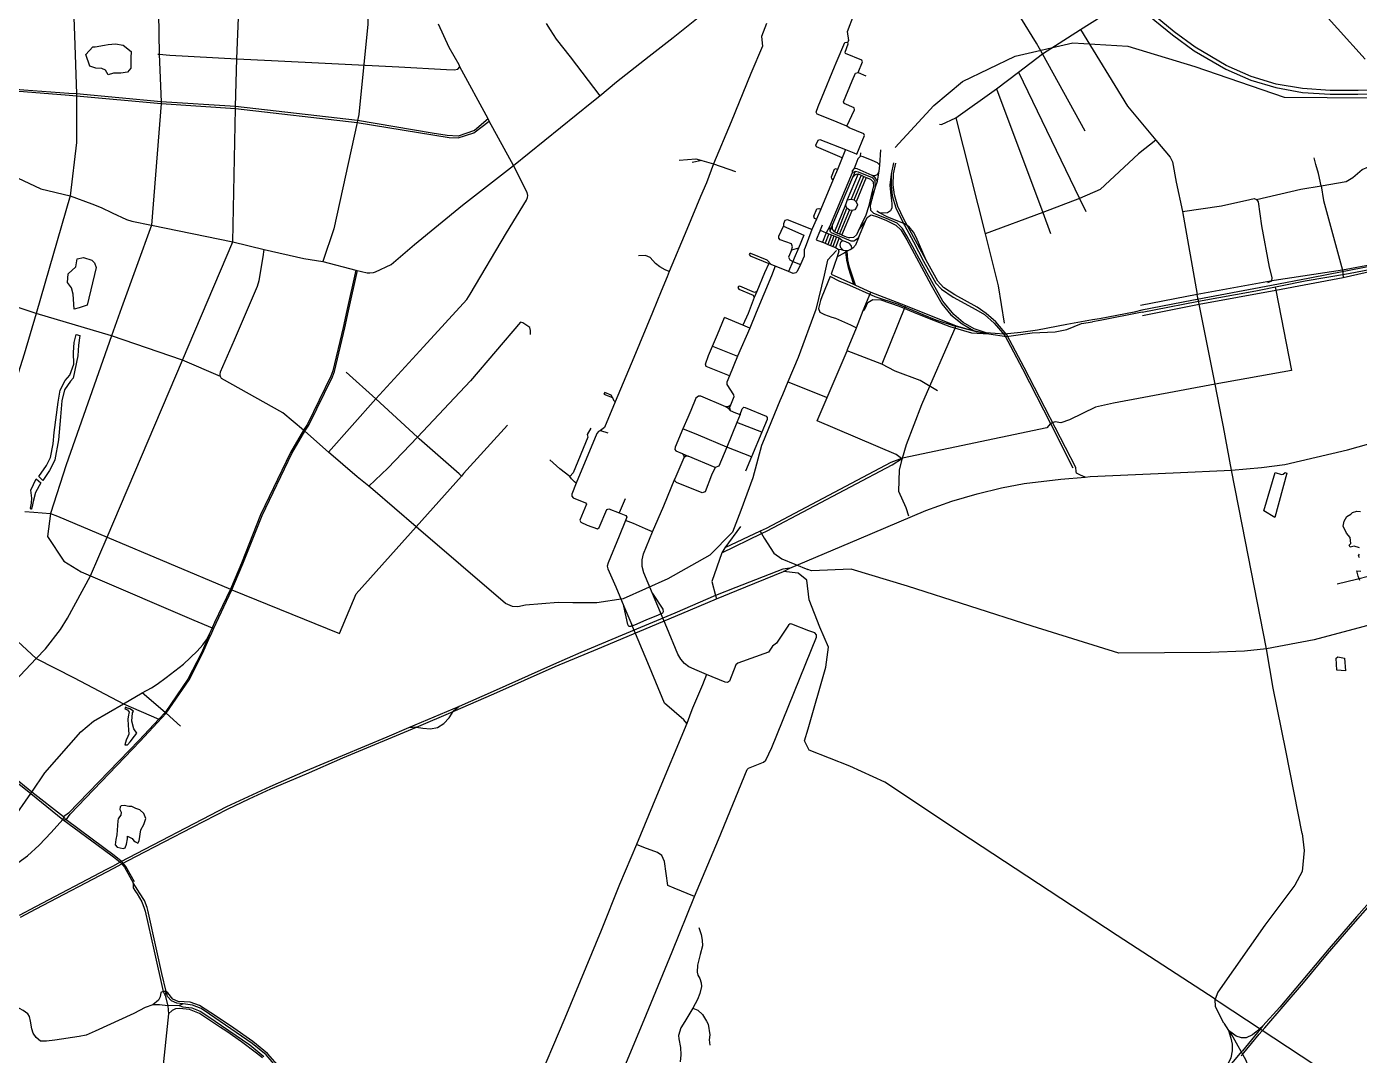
# Model space of a CAD drawing. Header units: millimetres. Extents: x 170 to 95391, y -643 to 69125.
# Drawn here: x 32269 to 41629, y 17793 to 25017 of the extents above; entities that cross this region are included whole.
import ezdxf

# ---------------------------------------------------------------- set-up
doc = ezdxf.new("R2010")
doc.units = ezdxf.units.MM
for name, color, linetype in [('roads_1', 1, 'Continuous'), ('roads_2', 2, 'Continuous'), ('roads_3', 3, 'Continuous'), ('water', 7, 'Continuous')]:
    doc.layers.add(name, color=color, linetype=linetype)

msp = doc.modelspace()

# ---------------------------------------------------------------- linework, layer by layer
at = {"layer": 'roads_1'}
for points in [[(38760.55, 26055.64), (39052.6, 25893.7), (39299.35, 25748.22), (39551.49, 25570.65), (39769.66, 25402.81), (39943.58, 25264.6), (40317.69, 24959.67), (40468.19, 24847.12), (40690.52, 24718.84), (40865.98, 24642.81), (41041.63, 24589.42), (41229.77, 24554.75), (41424.75, 24542.64), (41617.54, 24544.02)], [(43974.8, 23678.66), (43717.94, 23887.11), (43626.96, 23965.87), (43436.19, 24131.82), (43221.38, 24307.6), (43024.44, 24432.72), (42822.19, 24519.8), (42602.09, 24566.46), (42398.34, 24579.85), (41996.4, 24572.65), (41621.09, 24569.38), (41423.08, 24568.1), (41230.02, 24582.07), (41045.64, 24613.88), (40869.04, 24667.3), (40692.65, 24744.27), (40475.05, 24872.49), (40329.27, 24982.18), (39956.11, 25288.98), (39781.26, 25429.09), (39566.84, 25592.18), (39308.05, 25766.99), (39063.19, 25913.4), (38769.28, 26077.23)], [(41617.54, 24544.02), (42399.82, 24558.04), (42610.5, 24544.02), (42811.98, 24499.51), (43014.78, 24415.82), (43211.62, 24286.8), (43475.42, 24063.94), (43550.58, 24000.48), (43875.44, 23729.4), (43959.16, 23659.55)], [(43995.2, 24236.27), (43533.04, 23820.58), (43486.83, 23781.79), (43444.78, 23751.12), (43397.31, 23719.99), (43364.13, 23696.05), (43325.68, 23675.68), (43255.49, 23643.18), (43214.57, 23626.97), (43106.17, 23597.8), (43026.79, 23582.23), (42826.25, 23542.97), (42529.35, 23486.75), (42316.01, 23446.95), (41726, 23337.28), (41411.31, 23276.7), (41280.56, 23252.03), (41012.18, 23200.36), (40452.49, 23093.24), (40100.9, 23025.43)], [(38357.38, 24060.91), (38341.22, 23982.23), (38340.52, 23905.97), (38347.9, 23828.31), (38373.16, 23744.97), (38417.08, 23654.19), (38498.02, 23505.51), (38568.11, 23371.01), (38654.84, 23216.92), (38695.09, 23173.56), (38776.38, 23118.55), (38936.09, 23031.59), (38995.95, 22995.21), (39064.15, 22934.92)], [(39076.77, 22943.8), (39008.88, 23002.78), (38943.95, 23046.88), (38786.83, 23133.02), (38707.55, 23185.73), (38668.35, 23230.62), (38585.84, 23377.25), (38510.98, 23516.14), (38429.54, 23666.37), (38386.63, 23754.8), (38363.71, 23836.4), (38355.1, 23906.09), (38356.85, 23983.89), (38373.49, 24059.49)], [(38341.22, 23982.23), (38330.9, 23903.25), (38338.47, 23831.52), (38344.64, 23776.18)], [(38344.64, 23776.18), (38344.88, 23745.47), (38336.96, 23724.55), (38314.47, 23709.74), (38286.39, 23707.1), (38258.32, 23709.61)], [(39369.45, 22885.32), (39252.02, 22870), (39133.61, 22857.2), (39007.91, 22867.85), (38922.87, 22894.55), (38845.8, 22939.51), (38780.92, 22995.93), (38702.83, 23089.86), (38593.72, 23285.04), (38451.14, 23548.74), (38420.37, 23599.09), (38382.55, 23637.41), (38309.13, 23670.88), (38218.37, 23706.25), (38198.61, 23727.14)], [(38200.89, 23695.16), (38245.23, 23681.67), (38308.12, 23655.19), (38372.89, 23624.38), (38408.15, 23590.41), (38450.81, 23520.81), (38622.66, 23202.56), (38695.72, 23071.65), (38759.2, 22992.53), (38840.39, 22929.32), (38919.12, 22883.76), (39027.42, 22861.13), (39151.66, 22840.48), (39330.33, 22868.02), (39493.44, 22873.72), (39575.03, 22890.56), (39678.2, 22932.41), (39753.84, 22944.93)], [(38517.36, 23539.13), (38498.65, 23574.61), (38466.07, 23611.77), (38433.35, 23633.06), (38313.84, 23682.9), (38258.32, 23709.61), (38239.71, 23721.35)], [(38585.84, 23377.25), (38517.36, 23539.13)], [(40104.74, 23013.41), (40188.82, 23028.09), (40499.61, 23088.88), (40902.49, 23162.69), (41247.79, 23231.26), (41553.55, 23284.8), (41943.72, 23359), (42256.74, 23418.83), (42556.34, 23474.41), (42775.13, 23517.64)], [(39007.91, 22867.85), (38984.75, 22868.1), (38905.92, 22882.9), (38785.56, 22914.46), (38655.78, 22956.61), (38565.32, 22993.53), (38391.32, 23066.38), (38228.99, 23119.83), (38029.94, 23208.09), (37979.45, 23227.5), (37911.36, 23262.68), (37853.44, 23119.38), (37844.97, 23093.1), (37829.53, 23039.06), (37839.6, 23013.05), (37871.86, 22996.37), (37923.64, 22976.94)], [(38145.03, 23024.15), (38153.24, 23027.91), (38160.07, 23042.69), (38176.64, 23080.57), (38212.06, 23102.1), (38267.88, 23099.69), (38397.86, 23055.34), (38525.23, 23001.6), (38648.75, 22950.29), (38752.83, 22911.97), (38904.19, 22867.06), (39027.42, 22861.13)], [(40100.9, 23025.43), (40046.45, 23013.19), (39804.87, 22966.61), (39753.92, 22958.6), (39574.46, 22926.55), (39369.45, 22885.32)], [(39064.15, 22934.92), (39139.17, 22847.5), (39200.71, 22734.03)], [(39214.83, 22739.29), (39153.6, 22854.17), (39076.77, 22943.8)], [(40104.74, 23013.41), (39807.74, 22954.24), (39753.84, 22944.93)], [(41844.12, 19016.33), (41753.28, 18929.06), (41608.47, 18765.12), (41415.83, 18544.4), (41220.21, 18309.04), (41069.87, 18130.64), (40951.01, 17999.01)], [(40965.15, 17986.69), (41093.93, 18136.36), (41235.93, 18302.55), (41405.71, 18505.58), (41568.84, 18696.47), (41720.15, 18869.75), (41854.12, 19003.75)], [(40677.69, 18017.9), (40619.55, 18134.17), (40616.51, 18188.5)], [(40677.69, 18017.9), (40709.67, 17967.94), (40739.64, 17923.12), (40832.36, 17759.93), (40844.23, 17726.33), (40846.14, 17689.64), (40832.46, 17656.47), (40812.2, 17636.17), (40785.56, 17623.88)], [(40951.01, 17999.01), (40904.21, 17957.56)], [(40951.01, 17999.01), (40912.69, 17952.57)], [(40926.02, 17942.18), (40965.15, 17986.69)], [(40709.67, 17967.94), (40726.69, 17914.52), (40735.05, 17870.91), (40736.17, 17823.78), (40725.43, 17774.71), (40703.37, 17725.24), (40676.78, 17687.58), (40595.99, 17575.11)], [(40904.21, 17957.56), (40877.75, 17936.36), (40834.9, 17916.87), (40800.82, 17915.4), (40764.88, 17926.47), (40734.71, 17948.76), (40709.67, 17967.94)], [(40912.69, 17952.57), (40808.13, 17824.93)], [(40816.44, 17809.7), (40926.02, 17942.18)], [(40792.99, 17807.09), (40595.99, 17575.11)], [(40808.13, 17824.93), (40792.99, 17807.09)], [(40798.46, 17788.71), (40816.44, 17809.7)]]:
    msp.add_lwpolyline(points, dxfattribs=at)
at = {"layer": 'roads_2'}
for points in [[(32566.06, 30746.74), (33054.44, 29034.47), (33070.56, 28999.93), (33290.33, 28587.65), (33391.35, 28400.02), (33509.34, 28179.47), (33600.22, 27964.1), (33629.13, 27890.95), (33761.4, 27444.29), (33815.62, 27261.93), (33876.16, 27058.37), (33917.74, 26933.51), (34099.41, 26487.15), (34644.94, 25138.75), (34656.48, 25110.22), (34664.34, 25070.84), (34666.47, 25035.6), (34601.96, 24401.55), (34593.71, 24358.98), (34590.71, 24343.5), (34427.16, 23596.52), (34349.24, 23367.93)], [(32556.65, 20863.76), (32718.87, 21159.41), (32835.09, 21432.65), (33364, 22676.33), (33716.76, 23505.88), (33736.81, 24442.04), (33737.12, 24456.34), (33744.32, 24792.64), (33760.23, 25141.18), (33780.92, 25594.14), (33784.29, 25949.23), (33781.96, 26203.13), (33789.45, 26478.34), (33815.62, 27261.93)], [(31744.07, 26369.36), (31385.15, 26027.35), (31232.66, 25586.67), (31143.91, 24658.06), (31099.19, 24228.61), (31086.16, 23778.44), (31095.55, 23390.3), (31110.26, 22782.84), (31164.33, 21893.55), (31210.2, 21676.46), (31329.04, 21226.72), (31478.27, 20696.07), (31533.53, 20544.12), (31625.65, 20355.74), (31675.77, 20271.29), (31769.67, 20135.33), (31834.41, 20051.51), (32009.83, 19860.48), (32299.13, 19631.37), (32523.66, 19448.17)], [(32105.34, 26350.65), (32264.04, 25960.15), (32595.87, 25178.97), (32596.65, 25160.11), (32597.45, 25145.04), (32606.25, 24956.22), (32618.67, 24545.04), (32618.8, 24532.75), (32619.38, 24203.32), (32574.97, 23829.82), (32337.17, 23002.32), (32252.85, 22717.12), (31910.66, 21640.63), (31884.21, 21412.66), (31924.99, 21164.45), (32108.63, 20789.9), (32336.13, 20578.83), (32603.36, 20443.03), (32948.9, 20262.46), (33197.29, 20154.45)], [(41669.13, 24788.67), (41280.39, 25222.68), (40940.96, 25603.81)], [(33189.84, 25402.78), (33199.57, 24823.45), (33214.45, 24490.01), (33214.94, 24478.96), (33147.13, 23622.49), (32935.35, 23042.69), (32865.97, 22845.34), (32547.78, 21940.16), (32437.85, 21597.64), (32415.46, 21436.13), (32530.9, 21264.5), (32651.8, 21188.06), (32718.87, 21159.41), (33444.09, 20849.63), (33573.16, 20796.32), (33583.62, 20792.43)], [(35918.21, 25038.51), (35945.05, 24994.81), (35987.65, 24929.91), (36085.4, 24806.15), (36294.65, 24532.29)], [(38369.44, 24167.82), (38639.66, 24464.25), (38842.85, 24632.31), (39210.71, 24809.09), (39616.9, 24903.66), (40003.5, 24879.67), (40473.38, 24738.25), (41101.03, 24521.72), (42308.74, 24512.99), (42767.22, 24474.14), (43392.24, 24419.5), (43861.52, 24437.92), (44049.17, 24485.41), (44170.83, 24515.07)], [(31176.92, 24655.73), (31202.88, 24648.75), (31636.01, 24610.61), (31683.22, 24606.82), (31700.48, 24605.11), (32247.46, 24563.14), (32568.16, 24537.46), (32618.8, 24532.75), (33214.94, 24478.96), (33736.81, 24442.04), (34590.71, 24343.5), (35235.71, 24239.38), (35298.95, 24235.73), (35410.3, 24272.45), (35518.69, 24354.57)], [(35510.56, 24369.51), (35414.67, 24288.38), (35300.46, 24248.16), (35222.98, 24252.27), (35117.25, 24269.79), (34593.71, 24358.98), (33737.12, 24456.34), (33214.45, 24490.01), (32618.67, 24545.04), (32565.35, 24548.39), (32249.75, 24571.85), (31699.78, 24619.14), (31682.31, 24619.92), (31631.01, 24622.3), (31205.11, 24655.61), (31176.92, 24655.73)], [(32164.55, 23973.58), (32368.83, 23877.72)], [(38198.61, 23727.14), (38196.34, 23763.41), (38208.22, 23807.5), (38231.38, 23893.41), (38228.28, 23933.99), (38210.26, 23955.74), (38111.73, 23996.36), (38088.36, 24000.02), (38066.57, 23989.85), (37906.94, 23612.45), (37909.24, 23581.37), (37920.42, 23570.91), (38056.96, 23512.68), (38079.53, 23514.2), (38112.27, 23533.99), (38161.54, 23651.11), (38172.99, 23677.32), (38200.89, 23695.16)], [(40907.03, 23804.66), (41217.66, 23876.43), (41359.86, 23900.28), (41536.99, 23930.53), (41582.48, 23957.57), (41648.02, 24013.96), (41737.59, 24050.99)], [(38112.27, 23533.99), (38090.06, 23482.3), (38071.19, 23462.13), (38059.56, 23454.28), (38032.76, 23439.56), (38020.27, 23432.71), (38010.39, 23427.29), (37962.11, 23401.19), (37920.06, 23279.46), (38076.03, 23209.25), (38090.63, 23202.69), (38199.1, 23153.86), (38442.59, 23058.26), (38796.44, 22915.62), (38936.65, 22877.17), (39027.42, 22861.13)], [(37957.51, 23446), (37894.16, 23377.79), (37869.65, 23271.63), (37812.52, 23030.29), (37686.79, 22694.59), (37614.7, 22522.63), (37577.07, 22431.45), (37559.97, 22390.04), (37437.4, 22093.03), (37430.23, 22075.65), (37369.95, 21849.22), (37283.97, 21619.62), (37227.37, 21468), (37068.46, 21305.9), (36773.25, 21138.73), (36459.37, 20999.05), (36274.17, 20969.76), (36104.86, 20971.36), (36001.27, 20973.44), (35772.72, 20954.54), (35718.04, 20943.97), (35682.4, 20945.42), (35631.36, 20966.96), (35005.54, 21504.64), (34699.49, 21767.61), (34672.38, 21790.03), (34591.59, 21856.83), (34390.37, 22029.68), (34223.59, 22176.56), (34214.09, 22183.86), (34068.21, 22305.84), (33638.36, 22547.52), (33630.25, 22559.89), (33364, 22676.33), (32865.97, 22845.34), (32337.17, 23002.32), (31724.16, 23205.74)], [(33630.25, 22559.89), (33627.91, 22573.83), (33629.75, 22593.47), (33728.22, 22816.95), (33890.72, 23193.79), (33902.64, 23234.63), (33929.76, 23400.64), (33938.48, 23451.33)], [(38020.27, 23432.71), (38026.98, 23378.21), (38039.86, 23326.01), (38076.03, 23209.25)], [(38090.63, 23202.69), (38048.64, 23327.68), (38035.98, 23379.44), (38032.76, 23439.56)], [(39532.93, 22234.21), (39492.33, 22242.94), (39458.94, 22230.04), (39433.12, 22200.4), (38420.43, 21986.65), (38413.87, 21985.27), (38375.2, 22013.44), (37821.87, 22249.98), (37891.37, 22412.7), (38031.43, 22741.6), (38035.14, 22749.29), (38096.48, 22902.71), (38145.03, 23024.15), (38199.1, 23153.86)], [(41038, 23188.77), (41042.5, 23165.81), (41152.5, 22603.36), (40616.17, 22506.21)], [(38442.59, 23058.26), (38274.29, 22646.21)], [(37923.64, 22976.94), (37949.82, 22970.05), (38054.84, 22922.49), (38096.48, 22902.71)], [(38465.81, 21579.47), (38445.77, 21639.04), (38395.37, 21752.13), (38398.84, 21905.7), (38420.43, 21986.65), (38447.81, 22083.4), (38555.34, 22362.85), (38796.44, 22915.62)], [(38665.31, 22460.18), (38544.98, 22533.52), (38368.17, 22597.04), (38274.29, 22646.21), (38031.43, 22741.6)], [(35647.12, 22218.67), (35337.66, 21878.39), (35323.95, 21860.23), (35306.36, 21877.87), (35025.51, 22123.01), (35013.38, 22134.19), (34722.77, 22402.76), (34513, 22590.71)], [(37614.7, 22522.63), (37891.37, 22412.7)], [(40616.17, 22506.21), (39903.3, 22373), (39775.46, 22345.5), (39593.55, 22257.06), (39532.93, 22234.21)], [(37152.15, 21323.19), (37430.47, 21456.7), (37470.84, 21476.07), (38347.66, 21938.97), (38420.43, 21986.65)], [(38420.43, 21986.65), (38337.66, 21955.75), (37462.34, 21493.65), (37420.42, 21474.01), (37172.33, 21357.82)], [(34465.73, 20755.13), (34584.31, 21033.8), (35005.54, 21504.64), (35323.95, 21860.23)], [(37281.77, 21506.5), (37172.33, 21357.82), (37152.15, 21323.19), (37080.59, 21121.32), (37108.06, 21021.63), (37114.56, 20998.38)], [(37420.42, 21474.01), (37430.47, 21456.7), (37449.78, 21425.07), (37516.72, 21320.01), (37573.88, 21280.56)], [(37573.88, 21280.56), (37756.37, 21205.14)], [(40616.51, 18188.5), (39929.15, 18635.2), (38897.76, 19310.32), (38296.24, 19711.16), (38050.16, 19823.02), (37765.17, 19935.24), (37732.84, 20001.08), (37758.34, 20086.87), (37881.63, 20518.91), (37901.56, 20659.02), (37838.95, 20799.89), (37764.57, 20991.05), (37749.39, 21130.45), (37688.2, 21179.15), (37584.96, 21191.8)], [(40976.03, 20647.17), (40821.32, 20631.97), (40581.13, 20622.25), (39938.9, 20617.81), (39331.26, 20806.64), (38455.08, 21088.09), (38061.01, 21208.47), (37780.99, 21196.72), (37756.37, 21205.14)], [(31834.41, 20051.51), (31845.62, 20060.69), (32336.13, 20578.83), (32401.38, 20647.26), (32507.06, 20783.58)], [(32507.06, 20783.58), (32556.65, 20863.76)], [(31989.12, 19017.95), (31987.97, 19041.66), (32042.58, 19172.86), (32164.1, 19440.59), (32299.13, 19631.37), (32305.87, 19641.17), (32397.08, 19776.49), (32650.36, 20063.77), (32738.2, 20139.62), (32948.9, 20262.46), (33080.49, 20337.77), (33145.85, 20374.51), (33185.16, 20399.98), (33250.04, 20447.23), (33371.96, 20539.01), (33465.89, 20631.49), (33505.83, 20675.35), (33532.53, 20711.96), (33552.21, 20748.9)], [(33349.61, 20104.74), (33249.29, 20195.52), (33241.57, 20201.67), (33080.49, 20337.77)], [(32547.54, 19447.4), (32527.69, 19467.54), (32305.87, 19641.17), (32016.73, 19874.71)], [(33341.18, 18143.51), (33260.22, 18140.3), (33201.57, 18147.01), (33155.67, 18147.92), (33102.81, 18129.15), (33022.62, 18087.42), (32750.15, 17961.52), (32688.11, 17933.96), (32638.09, 17924.19), (32467.06, 17898.69), (32408.22, 17892.13), (32367.05, 17893.55), (32335.89, 17917.42), (32315.07, 17947.84), (32306.62, 17978.64), (32297.37, 18032.51), (32290.49, 18065.88), (32277.28, 18083.93), (32245.19, 18107.77), (32219.09, 18122.37), (32122.32, 18174.53), (31956.41, 18272.98), (31830.56, 18334.89)], [(33369.03, 18153.97), (33324.42, 18158.25), (33286.6, 18175.49), (33259.5, 18205.48), (33248.49, 18242.39)], [(34033.56, 17701.36), (33950.93, 17796.26), (33852.88, 17876.59), (33552.45, 18082.76), (33494.08, 18122.78), (33433.57, 18144.1), (33369.03, 18153.97), (33341.18, 18143.51)], [(33341.18, 18143.51), (33365.12, 18134.04), (33429.5, 18126.47), (33486.85, 18103.68), (33541.48, 18068.93), (33837.85, 17865.98), (33933.88, 17783.75)]]:
    msp.add_lwpolyline(points, dxfattribs=at)
at = {"layer": 'roads_3'}
for points in [[(39702.64, 24283.41), (39403.57, 24826.55), (39361.67, 24902.64), (39250.31, 25079.42), (39186.26, 25182.16), (39136.04, 25258.87), (39074.4, 25359.96), (38974.5, 25515.96), (38905.91, 25627.94), (38881.09, 25670.14), (38873.69, 25684.23), (38872.31, 25701.13), (38875.05, 25795.58), (38876.83, 25876.94), (38880.67, 25959.81)], [(38679.48, 24331.54), (38693.36, 24331.42), (38795.63, 24376.03), (39081.45, 24580.7), (39235.21, 24698.06), (39403.57, 24826.55), (39670.74, 24996.48), (40169.86, 25313.96), (40599.93, 25655.79), (40770.85, 25791.64)], [(36239.68, 24487.25), (36294.65, 24532.29), (36412.78, 24629.04), (36642.34, 24810.63), (36808.67, 24941.12), (37021.14, 25109.56), (37109.45, 25182.64), (37283.04, 25318.69), (37334.45, 25361.52), (37346.61, 25371.63)], [(38035.46, 24905.48), (38039.38, 24912.15), (38044.49, 24919.85), (38034.81, 24984.44), (38078.57, 25100.72)], [(33190.37, 24824.22), (33199.57, 24823.45), (33274.47, 24817.13), (33744.32, 24792.64), (33989.07, 24779.88), (34882.37, 24734.44), (35216.76, 24717.32), (35272.33, 24714.12), (35297.87, 24719.76), (35311.46, 24735.17), (35306.03, 24749.14), (35237.68, 24871.37), (35162.32, 25033.85)], [(37465.4, 25039.88), (37429.05, 24948.6), (37437.15, 24879.43), (37356.3, 24689.24), (37216.29, 24349.16), (37092.64, 24053.44), (37043.94, 23920.32), (37001.38, 23824.99), (36905.06, 23592.48), (36782.69, 23298.72), (36767.21, 23261.55), (36725.58, 23159.23), (36664.51, 23009.12), (36532.42, 22693.49), (36402.94, 22383.45), (36328.38, 22201.82), (36298.61, 22182.16), (36286.41, 22174.11), (36273.73, 22159.87), (36129.58, 21812.05), (36098.42, 21735.11), (36098.27, 21719.24), (36107.43, 21708.92), (36195.19, 21674.27), (36200.24, 21663.98), (36154.32, 21551.81), (36162.01, 21537.89), (36205.03, 21517), (36278.77, 21490.73), (36290.17, 21498.82), (36343.95, 21625.26), (36357.9, 21631.78), (36430.37, 21603.14), (36477.34, 21584.58), (36483.82, 21572.77), (36475.88, 21549.8), (36431.1, 21438.1), (36353.31, 21252.96), (36346.9, 21228.43), (36351.25, 21209.99), (36406.25, 21082.47), (36463.13, 20947.79), (36518.4, 20817.25)], [(39670.74, 24996.48), (40000.53, 24458.71), (40198.88, 24220.77), (40299.74, 24099.76), (40316.89, 24068.74), (40341.34, 23926.4), (40387.28, 23719.58), (40490.5, 23137.35)], [(37954.45, 24764.44), (38016.39, 24906.68), (38026.5, 24909.63), (38035.46, 24905.48)], [(38108.61, 24695), (38140.45, 24769.49), (38135.8, 24781.83), (38019.98, 24827.95), (38017.14, 24838.3), (38039.72, 24895.96), (38035.46, 24905.48)], [(34390.37, 22029.68), (34722.77, 22402.76), (35055.53, 22768.18), (35360.8, 23101.09), (35385.02, 23137.72), (35640.16, 23568.57), (35778.99, 23799.86), (35787.39, 23817.79), (35789.17, 23831.69), (35785.26, 23853.85), (35688.28, 24043.14), (35518.69, 24354.57), (35510.56, 24369.51), (35311.46, 24735.17)], [(37856.63, 24525.64), (37943.12, 24734.46), (37954.45, 24764.44)], [(38029.78, 24317.53), (38084.36, 24433.73), (38080.37, 24447.08), (38011.2, 24476.89), (38006.18, 24489.74), (38067.85, 24637.5), (38090.4, 24691.61), (38108.61, 24695), (38163.73, 24672.53)], [(39235.21, 24698.06), (39662.53, 23811.09), (39707.33, 23718.15)], [(37997.77, 24097.24), (37815.49, 24173.65), (37812.9, 24185.47), (37828.64, 24221.25), (37840.48, 24225.75), (38020.77, 24154.17), (38078.34, 24131.31), (38099.99, 24121.87), (38154.06, 24253.96), (38148.65, 24265.76), (38045.06, 24306.15), (38029.78, 24317.53), (37921.7, 24362.23), (37822.24, 24402.89), (37814.15, 24417.29), (37827.37, 24457.09), (37856.63, 24525.64)], [(39081.45, 24580.7), (39404.98, 23711.38), (39459.26, 23565.54)], [(34581.61, 23308.38), (34659.63, 23289.61), (34680.19, 23287.77), (34704.91, 23289.99), (34718.96, 23295.59), (34829.74, 23346.95), (34994.07, 23487.89), (35330.88, 23763.15), (35688.28, 24043.14), (36239.68, 24487.25)], [(38795.63, 24376.03), (39000.69, 23562.62), (39091.67, 23198.3), (39134.74, 22935.09)], [(38020.77, 24154.17), (37997.77, 24097.24), (37964.23, 24015.13), (37934.54, 23944.55), (37846.12, 23735.15), (37817.25, 23665.31), (37784.36, 23591.94), (37736.4, 23467.48)], [(38260.39, 24045.29), (38268.48, 24151.41)], [(40198.88, 24220.77), (40077.75, 24124.3), (39807.97, 23872.87), (39662.53, 23811.09), (39404.98, 23711.38), (39000.69, 23562.62)], [(36851.51, 24080.8), (36968.87, 24088.4), (37011.66, 24076.31), (37092.64, 24053.44), (37246.42, 24000.7)], [(37011.66, 24076.31), (36942.2, 24062.72)], [(38207.23, 23972.33), (38226.81, 23973.04), (38244.65, 23978.18), (38255.54, 24001.98), (38260.39, 24045.29), (38245.41, 24060.47), (38207.32, 24078.52), (38145.3, 24103.88), (38125.76, 24107.6), (38107.81, 24089.19), (38092.33, 24051.27), (38081.38, 24021.29)], [(38125.76, 24107.6), (38127.76, 24130.58)], [(41359.86, 23900.28), (41341.01, 23985.75), (41323.98, 24049.64), (41311.79, 24095.36)], [(38088.36, 24000.02), (38069.95, 23957.02), (37929.17, 23627.93), (37909.24, 23581.37)], [(37964.23, 24015.13), (37953.35, 24019.12), (37939.71, 24013.81), (37919.48, 23960.77), (37920.93, 23950.52), (37934.54, 23944.55)], [(38069.95, 23957.02), (38090.77, 23980.15), (38096.69, 23981.56), (38108.17, 23984.3), (38129.75, 23973.75), (38148.76, 23965.8), (38166.05, 23957.87), (38195.43, 23946.38), (38213.47, 23927.22), (38215.77, 23895.28), (38210.33, 23872.02), (38182.36, 23752.32), (38162.73, 23693.8), (38126.44, 23615.61), (38111.09, 23584.89), (38096.38, 23555.46), (38075.39, 23536.68), (38050.21, 23533.46), (38044.37, 23535.02), (38026.85, 23539.71), (37994.87, 23553.82), (37987.96, 23556.79), (37978.46, 23560.88), (37962.04, 23567.93), (37943.03, 23575.88), (37928.46, 23595), (37929.17, 23627.93)], [(38108.17, 23984.3), (38032.72, 23800.3), (38020.27, 23766.75), (37943.03, 23575.88)], [(38129.75, 23973.75), (38060.55, 23806.09)], [(38231.38, 23893.41), (38244.23, 23933.05), (38229.31, 23955.32), (38207.23, 23972.33), (38101.82, 24019.32), (38081.38, 24021.29), (38067.01, 24005.48), (38066.57, 23989.85)], [(38081.31, 23800.72), (38148.76, 23965.8)], [(38244.23, 23933.05), (38255.54, 24001.98)], [(32368.83, 23877.72), (32574.97, 23829.82), (32726.68, 23773.49), (32792.28, 23748.28), (32870.72, 23710.46), (32970.88, 23662.18), (33007, 23651.19), (33147.13, 23622.49), (33716.76, 23505.88), (33938.48, 23451.33), (34216.11, 23389.69), (34349.24, 23367.93), (34581.61, 23308.38)], [(38166.05, 23957.87), (38095.93, 23787.65)], [(38210.33, 23872.02), (38208.22, 23807.5)], [(41359.86, 23900.28), (41377.92, 23797.33), (41511.12, 23306.38), (41515.46, 23256.69)], [(38032.72, 23800.3), (38060.55, 23806.09), (38081.31, 23800.72), (38095.93, 23787.65), (38103.55, 23766.85), (38098.17, 23748.78), (38085.01, 23731.64), (38066.74, 23725.77), (38047.69, 23729.39), (38030.45, 23742.5), (38020.27, 23766.75)], [(40387.28, 23719.58), (40660.49, 23759.23), (40860.24, 23803.97), (40890.37, 23810.35), (40907.03, 23804.66), (40918.01, 23787.94), (40940.99, 23619.29), (40996.29, 23328.45), (41014.95, 23256.92), (41011.86, 23230.7), (40984.65, 23217.47)], [(37817.25, 23665.31), (37802.08, 23671.12), (37798.09, 23685.49), (37819.15, 23736.99), (37833.08, 23740.96), (37846.12, 23735.15)], [(37962.04, 23567.93), (38030.45, 23742.5)], [(37978.46, 23560.88), (38047.69, 23729.39)], [(37994.87, 23553.82), (38066.74, 23725.77)], [(37640.02, 23448.41), (37648.47, 23471.38), (37641.96, 23491.4), (37560.95, 23521.33), (37552.31, 23532.16), (37552.43, 23545.47), (37584.75, 23617.29)], [(37784.36, 23591.94), (37613.71, 23661.61), (37595.15, 23657.17), (37583.59, 23631.69), (37584.75, 23617.29), (37728.46, 23554.07), (37690.05, 23461.77), (37659.84, 23391.62), (37649.71, 23368.11), (37620.62, 23298.61)], [(37856.21, 23622.49), (37841.69, 23587.19), (37839.03, 23580.3), (37814.35, 23520.23), (37859.55, 23502.99), (37876.39, 23495.76), (37896.48, 23488.29), (37914.1, 23481.09), (37932.21, 23473.11), (37949.34, 23466.19), (37969.41, 23455.07), (37972.82, 23439.99), (37962.11, 23401.19)], [(37841.69, 23587.19), (37885.1, 23569.36), (37902.72, 23562.15), (37921.36, 23554.94), (37938.48, 23548.26), (37957.28, 23541.2), (37975.23, 23533.33), (38001.96, 23512.3)], [(37906.94, 23612.45), (37885.1, 23569.36), (37859.55, 23502.99)], [(38111.09, 23584.89), (38161.54, 23651.11)], [(37902.72, 23562.15), (37876.39, 23495.76)], [(37921.36, 23554.94), (37896.48, 23488.29)], [(37938.48, 23548.26), (37914.1, 23481.09)], [(37957.28, 23541.2), (37932.21, 23473.11)], [(37975.23, 23533.33), (37949.34, 23466.19)], [(37969.41, 23455.07), (37988.93, 23451.35), (38002.99, 23448.42), (38020.01, 23444.87), (38037.8, 23444.7), (38059.56, 23454.28), (38063.78, 23463.93), (38060.36, 23480.78), (38048.94, 23495.04), (38021.47, 23506.8), (38001.96, 23512.3), (37985.86, 23503.59), (37979.44, 23482.42), (37985.52, 23466.43), (38002.99, 23448.42)], [(36782.69, 23298.72), (36753.78, 23310.32), (36717.02, 23329.57), (36684.82, 23354.93), (36647.57, 23395.26), (36615.8, 23409.38), (36567.42, 23407.27)], [(37736.4, 23467.48), (37729.04, 23450.15), (37729.51, 23404.61), (37703.21, 23347.18), (37680.81, 23298.56), (37671.98, 23289.43), (37652.9, 23285), (37620.62, 23298.61), (37533.08, 23332.66), (37526.21, 23335.61), (37499.19, 23347.22), (37480.91, 23353.28), (37451.37, 23287.65), (37396.37, 23157.7), (37377.64, 23116.07), (37335.43, 23002.83), (37299.96, 22920.21)], [(37499.19, 23347.22), (37468.95, 23377.34), (37355.7, 23425.49), (37347.07, 23424.02), (37343.27, 23416.39), (37351.56, 23408.61), (37480.91, 23353.28)], [(37690.05, 23461.77), (37640.02, 23448.41), (37620.51, 23397.92), (37628.58, 23379.41), (37649.71, 23368.11), (37703.21, 23347.18)], [(34581.61, 23308.38), (34517.98, 23023.96), (34492.97, 22905.42), (34420.07, 22599.79), (34406.54, 22562.23), (34241.13, 22224.71), (34214.09, 22183.86), (34122.32, 22025.98), (33912.31, 21589.76), (33777.14, 21249.15), (33700.7, 21067.29), (33588.86, 20831.84), (33573.16, 20796.32), (33552.21, 20748.9)], [(33562.41, 20744.43), (33583.62, 20792.43), (33599.14, 20827.55), (33710.73, 21062.37), (33787.39, 21244.79), (33922.41, 21585.07), (34132.17, 22020.79), (34223.59, 22176.56), (34250.87, 22219.29), (34416.82, 22557.92), (34430.77, 22596.63), (34503.85, 22903), (34528.87, 23021.61), (34592.48, 23305.97)], [(37526.21, 23335.61), (37499.35, 23266.79), (37392.09, 23009.98), (37349.29, 22900.32), (37260.71, 22702.39), (37205.3, 22565.33), (37185.84, 22520.45), (37186.21, 22504.07), (37234.4, 22431.44), (37236.67, 22417.52), (37211.62, 22359.47), (37205.29, 22343.14), (37211.26, 22321.08)], [(41711.89, 23344.67), (41511.12, 23306.38), (41029.46, 23235.06), (40490.5, 23137.35), (40092.9, 23058.74)], [(40322.43, 21883.88), (40731.74, 21903.12), (40941.84, 21922.53), (41105.02, 21943.18), (41545.71, 22045.39), (42103.14, 22202.01), (42220.31, 22235.17), (42436.96, 22296.48), (42596.48, 22353.04), (42758.3, 22429.31), (42943.89, 22538.67), (43105.04, 22659.35), (43259.99, 22804.76), (43464.51, 23006.47), (43652.04, 23199.87), (43804.89, 23357.51)], [(40106.71, 22989.62), (40503.75, 23068.12), (41042.5, 23165.81), (41515.46, 23256.69), (41721.25, 23302.61)], [(37396.37, 23157.7), (37379.95, 23151.25), (37277.54, 23195.33), (37268.77, 23192.86), (37264.07, 23184.71), (37271.17, 23173.38), (37372.48, 23131.48), (37377.64, 23116.07)], [(40664.22, 22266.6), (40616.17, 22506.21), (40503.75, 23068.12), (40490.5, 23137.35)], [(35808.7, 22854.36), (35808.98, 22884.28), (35803.61, 22905.39), (35754.91, 22937.99), (35737.12, 22941.49), (35387.32, 22529.2), (35013.38, 22134.19), (34804.78, 21915.54), (34672.38, 21790.03)], [(37205.3, 22565.33), (37041.8, 22631.87), (37036.28, 22646.76), (37057.68, 22707.36), (37085.71, 22774.13), (37120.2, 22856.31), (37169.84, 22974.6)], [(37349.29, 22900.32), (37299.96, 22920.21), (37169.84, 22974.6)], [(37085.71, 22774.13), (37260.71, 22702.39)], [(39200.71, 22734.03), (39262.38, 22614.7), (39458.94, 22230.04), (39617.35, 21918.06)], [(39637.96, 21920.95), (39273.96, 22622.55), (39214.83, 22739.29)], [(36382.64, 22413.33), (36375.09, 22430.3), (36329.45, 22447.11), (36323.69, 22436.42)], [(36323.69, 22436.42), (36382.64, 22413.33), (36390.78, 22393.27), (36402.94, 22383.45)], [(37211.62, 22359.47), (37199.15, 22347.81), (37179.09, 22347.49), (37003.31, 22421.82), (36988.39, 22422.48), (36970.11, 22408.28), (36933.95, 22322.65), (36912.39, 22272.67), (36878.59, 22193.66), (36824.4, 22065.16), (36822.16, 22048.11), (36828.39, 22037.46), (36872.53, 22019.8), (36914.25, 22001.29)], [(37279.8, 22293.33), (37257.57, 22237.28), (37187.79, 22064.8), (37129.93, 21931.72), (37103.85, 21922.19), (37079.77, 21866.79), (37034.98, 21750.89), (37012.91, 21742.88), (36833.91, 21816.77), (36822.58, 21827.52), (36822.43, 21841.35)], [(37179.09, 22347.49), (37196.49, 22337.6), (37211.26, 22321.08), (37246.78, 22305.63), (37279.8, 22293.33), (37295.24, 22334.11), (37306.52, 22344.27), (37316.4, 22341.6), (37461.85, 22282.42), (37470.63, 22273.09), (37469.34, 22259.31), (37431.47, 22170.07), (37360.38, 21995.13), (37317.92, 21896.7)], [(36232.44, 22198.19), (36206.8, 22153.39), (36210.73, 22133.89), (36107.11, 21882.97), (36083.1, 21857.1)], [(36298.61, 22182.16), (36350.48, 22163.81)], [(37360.38, 21995.13), (37187.79, 22064.8), (36987.89, 22148.58), (36878.59, 22193.66)], [(37431.47, 22170.07), (37257.57, 22237.28)], [(40675.2, 22205.89), (40664.22, 22266.6)], [(41226.7, 19350.9), (41113.35, 19933.61), (41022.6, 20372.74), (40976.03, 20647.17), (40804.86, 21520.75), (40731.74, 21903.12), (40675.2, 22205.89)], [(36872.53, 22019.8), (36884.97, 22006.2), (36884.91, 21988.82), (36871.1, 21956.49), (36857.08, 21922.96), (36822.43, 21841.35)], [(37103.85, 21922.19), (36914.25, 22001.29), (36896.07, 21999.39), (36884.91, 21988.82)], [(36129.58, 21812.05), (36116.81, 21819.9), (36094.79, 21841.63), (36083.1, 21857.1), (36014.68, 21912.01), (35944.26, 21974.62)], [(39704.31, 21854.5), (39670.91, 21867.4), (39641.85, 21882.64), (39639.25, 21893.8), (39637.96, 21920.95)], [(36720, 20903.92), (36663.61, 21036.54), (36603.73, 21180.97), (36592.83, 21225.1), (36591.11, 21272.25), (36601.81, 21315.15), (36665.51, 21468.67), (36744.39, 21651.21), (36822.43, 21841.35)], [(37629.71, 21214.54), (38116.63, 21419.42), (38584.9, 21619.83), (38768, 21684.75), (38944.59, 21737.4), (39115.74, 21779), (39275.03, 21808.37), (39531.48, 21840.56), (39704.31, 21854.5), (39737.62, 21857.19), (40322.43, 21883.88)], [(36471.64, 21700.88), (36430.37, 21603.14)], [(32256.16, 21613.42), (32319.28, 21608.35)], [(32319.28, 21608.35), (32437.85, 21597.64), (32485.28, 21578.74), (32835.09, 21432.65), (33700.7, 21067.29), (33710.73, 21062.37), (34465.73, 20755.13)], [(36665.51, 21468.67), (36615.83, 21491.26), (36531.55, 21527.48), (36475.88, 21549.8)], [(43061.12, 21513.79), (42878.54, 21380.14), (42716.09, 21261.23), (42337.89, 20984.41), (41312.51, 20709.89), (40976.03, 20647.17)], [(35265.37, 20206.95), (35550.62, 20332.24), (35979.97, 20524.83), (36279.69, 20647.94), (36869.67, 20896.36), (37114.56, 20998.38), (37257.54, 21057.94), (37584.96, 21191.8), (37629.71, 21214.54)], [(37629.71, 21214.54), (37580.61, 21207.69), (37250.48, 21079.2), (37108.06, 21021.63), (36821.2, 20899.41), (36451.34, 20744.66), (36162.02, 20621.94), (35970.42, 20538.08), (35545.96, 20348.12), (35307.15, 20243.34)], [(41883.11, 21204.96), (41607.72, 21134.2), (41473.65, 21101.61)], [(36663.61, 21036.54), (36736.16, 20925.78), (36740.52, 20908.36), (36733.74, 20898.18), (36704.89, 20884.59), (36618.63, 20848.54), (36538.55, 20814.99), (36512.1, 20804), (36497.29, 20805.64), (36490.73, 20819.02), (36463.13, 20947.79)], [(36766.22, 20797.51), (36720, 20903.92)], [(36295.43, 17298.14), (36512.37, 17816.46), (36622.96, 18082.77), (36803.69, 18519.98), (36960.7, 18908.74), (37128.46, 19309.16), (37329.27, 19800.41), (37339.66, 19810.56), (37444.35, 19852.09), (37460.94, 19865.25), (37501.92, 19956.01), (37817.51, 20730.86), (37815.96, 20746.74), (37803.73, 20759.15), (37762.7, 20773.87), (37643.77, 20822.08), (37631.43, 20824.23), (37618.98, 20813.09), (37535.48, 20686.89), (37508.54, 20667.68), (37480.34, 20623.91), (37264.52, 20546.05), (37251.04, 20534.9), (37205.73, 20421.66), (37192.27, 20412.56), (37175.81, 20412.72), (37044.58, 20467.2), (36978.92, 20495.66), (36919.21, 20521.56), (36890.56, 20544.42), (36863.44, 20576.41), (36843.16, 20609.37), (36766.22, 20797.51)], [(36563.2, 20711.36), (36518.4, 20817.25)], [(33552.21, 20748.9), (33548.69, 20739.78), (33496.26, 20618.7), (33401.28, 20434.77), (33241.57, 20201.67), (33197.29, 20154.45), (33059.07, 20007.09), (32564.31, 19493.82), (32527.69, 19467.54), (32523.66, 19448.17)], [(32523.66, 19448.17), (32547.54, 19447.4), (32575.36, 19486.67), (33066.25, 20000.36), (33249.29, 20195.52), (33409.77, 20429.74), (33505.19, 20614.51), (33557.74, 20735.89), (33562.41, 20744.43)], [(36906.33, 20123.73), (36885.17, 20149.17), (36749.43, 20266.16), (36642.73, 20522.15), (36563.2, 20711.36)], [(37044.58, 20467.2), (37016.74, 20396.16), (36945.03, 20230.32), (36932.72, 20199.55), (36906.33, 20123.73), (36693.9, 19612.27), (36551.76, 19272.56), (36433.86, 18993.04), (36305.23, 18668.55), (36048.28, 18054.36), (35835.6, 17552.41)], [(35307.15, 20243.34), (34951.09, 20092.01)], [(35307.15, 20243.34), (35265.37, 20206.95)], [(35006.38, 20096.7), (35052.14, 20090.71), (35105.11, 20085.6), (35153.57, 20095.38), (35199.74, 20124.1), (35235.52, 20162.71), (35265.37, 20206.95)], [(35006.38, 20096.7), (35265.37, 20206.95)], [(32226.91, 18764), (32337.1, 18821.81), (32881.88, 19107.38), (32937.99, 19138.03), (33036.51, 19189.35), (33433.24, 19394.96), (33680.36, 19521.13), (33832.36, 19593.92), (33983.15, 19663.46), (34235.68, 19771.06), (34488.8, 19881.51), (35006.38, 20096.7)], [(34951.09, 20092.01), (34798.62, 20028.1), (34485.52, 19896.57), (34226.78, 19787.68), (33978.03, 19678.69), (33672.79, 19537.77), (32925.16, 19149.16), (32872.32, 19119.4)], [(35006.38, 20096.7), (34951.09, 20092.01)], [(30356.72, 15589.31), (30288.22, 15741.63), (30287.25, 15954.52), (30317.87, 16237.19), (30255.97, 16639.39), (30181.97, 17066.29), (30215.97, 17172.49), (30458.5, 17542.96), (30653.23, 18077.77), (30864.47, 18513.88), (31022.02, 18622.94), (31231.49, 18674.33), (31454.3, 18721.29), (31720.27, 18865.97), (31989.12, 19017.95), (32181.01, 19126.43), (32274.15, 19193.45), (32357.85, 19269.77), (32441.94, 19357.93), (32523.66, 19448.17)], [(32523.66, 19448.17), (32806.18, 19241.01), (32878.37, 19188.15), (32925.16, 19149.16), (32937.99, 19138.03), (32957.13, 19113.34), (33018.13, 19005.28)], [(33027.23, 19010.36), (32965.86, 19119.08), (32945.63, 19145.19), (32931.94, 19157.06), (32884.82, 19196.32), (32812.44, 19249.33), (32547.54, 19447.4)], [(41226.7, 19350.9), (41240.55, 19230.84), (41226.43, 19084.31), (41176.1, 18987.68), (40965.98, 18707.37), (40635.81, 18237.28), (40616.51, 18188.5), (40645.29, 18167.84), (41603.48, 17535.51), (41991.96, 17292.89), (42212.43, 17217.6), (42538.96, 17119.36), (43224.55, 16936.46), (43843.3, 16773.72)], [(36960.7, 18908.74), (36816.85, 18967.75), (36771.38, 18986.65), (36747.87, 19153.46), (36730.77, 19196.64), (36699.82, 19216.59), (36604.69, 19251.68), (36551.76, 19272.56)], [(32829.83, 19097.73), (32332.01, 18835.79), (32215.72, 18775.04)], [(32872.32, 19119.4), (32829.83, 19097.73)], [(33050.06, 18952.63), (33018.13, 19005.28), (33017.39, 18969.85), (33034.12, 18942.54)], [(33034.12, 18942.54), (33045.28, 18926.56)], [(33045.28, 18926.56), (33077.57, 18870.45), (33095.68, 18826.75)], [(33062.73, 18935.23), (33050.06, 18952.63)], [(33114.81, 18830.42), (33096.33, 18881), (33062.73, 18935.23)], [(33095.68, 18826.75), (33100.73, 18804.68)], [(33119.62, 18811.74), (33114.81, 18830.42)], [(33100.73, 18804.68), (33164.38, 18523.39), (33228.46, 18241.63), (33241.58, 18214.14)], [(33241.58, 18214.14), (33248.49, 18242.39), (33219.38, 18368.56), (33182.94, 18526.59), (33119.62, 18811.74)], [(36990.29, 18689.61), (37005.46, 18642.04), (37013.14, 18601.31), (37015.52, 18561.54), (36999, 18500.76), (36981.82, 18425.12), (36977.77, 18378.04), (36983.75, 18356.48), (36997.94, 18332.79), (37006.75, 18302.8), (37008.24, 18277.38), (36997.47, 18227.3), (36980.42, 18185.25), (36946.91, 18123.09), (36891.16, 18031.62), (36863.45, 17985.8), (36847.32, 17931.45), (36848.83, 17908.08), (36861.13, 17847.53), (36864.59, 17796.59), (36859.15, 17746.65)], [(33241.58, 18214.14), (33260.22, 18140.3), (33266.25, 18083.91), (33220.36, 17660.52), (33209.5, 17575.98), (33156.48, 17445.21), (33145.22, 17406.31), (33146.51, 17372.59), (33179.33, 17277.37), (33193.7, 17238.77), (33212.74, 17174.17), (33214.5, 17135.2), (33207.55, 17092.17), (33100.12, 16901.31), (33072.82, 16844.28), (33053.14, 16777.84), (33036.98, 16709.49), (33031.16, 16646.25), (33039.13, 16525.79), (33056.2, 16393.06), (33061.9, 16298.52), (33055.61, 16196.93), (33041.12, 16024.44), (33012.61, 15680.61)], [(34047.36, 17707.24), (33961.96, 17806.09), (33858.68, 17890.36), (33700.28, 18000.94), (33563.21, 18091.9), (33483.93, 18143.36), (33416.72, 18165.52), (33334.42, 18170.93), (33294.86, 18188.24), (33261.91, 18231.55), (33248.49, 18242.39), (33228.46, 18241.63), (33211.5, 18234.09), (33208.13, 18204.93), (33196.06, 18179.95), (33155.67, 18147.92)], [(33924.99, 17774.49), (33883.63, 17808.68), (33778.36, 17888.57), (33675.08, 17960.24), (33631.08, 17987.3), (33483.6, 18087.41), (33412.23, 18114.07), (33343.11, 18121.7), (33313.85, 18118.89), (33290.47, 18107.36), (33266.25, 18083.91)], [(36946.91, 18123.09), (36982.99, 18109.13), (37015.13, 18078.61), (37045.06, 18031.73), (37055.16, 18011.15), (37066.82, 17936.78), (37062.89, 17901.47), (37068.2, 17863.53)]]:
    msp.add_lwpolyline(points, dxfattribs=at)
at = {"layer": 'water'}
for points in [[(32841.1, 24678.27), (32823.01, 24712.53), (32796.28, 24724.77), (32754.21, 24725.48), (32712.06, 24738.89), (32684.17, 24822.39), (32733.04, 24875.15), (32751.57, 24875.99), (32816.53, 24886.52), (32840.67, 24893.13), (32893.63, 24895.8), (32948.08, 24888.1), (33003.29, 24842.82), (33000.8, 24797.81), (33002.15, 24725.11), (32977.2, 24697.71), (32929.7, 24690.7), (32878.25, 24690.19), (32841.1, 24678.27)], [(32694.83, 23061.49), (32637.32, 23041.72), (32602.81, 23032.34), (32596.64, 23138.26), (32584.74, 23183.42), (32556.29, 23220.56), (32561, 23281.94), (32614.98, 23330.56), (32623.77, 23387.8), (32669.12, 23395.55), (32726.57, 23378.61), (32746.95, 23357.94), (32757.96, 23325.67), (32694.83, 23061.49)], [(32616.69, 22855.41), (32642.83, 22848.71), (32634.48, 22781.52), (32628.57, 22705.51), (32596.72, 22549.47), (32576.42, 22527.86), (32535.72, 22466.62), (32515.94, 22390.02), (32507.12, 22278), (32492.63, 22114.51), (32467.09, 21974.99), (32453.97, 21945.73), (32429.85, 21899.38), (32383.39, 21830.72), (32355.36, 21858.64), (32409.11, 21935.93), (32436.4, 21990.45), (32454.84, 22087.54), (32463.34, 22166.81), (32491.14, 22379.51), (32504.84, 22465.39), (32540.44, 22531.28), (32573.26, 22570.18), (32601.79, 22646.69), (32597.97, 22729.66), (32603.29, 22800.26), (32616.69, 22855.41)], [(32297.47, 21635.71), (32304.12, 21670.73), (32306.01, 21706.55), (32297.79, 21762.13), (32336.14, 21840.9), (32369.54, 21812.88), (32331.09, 21746.24), (32317.44, 21691.85), (32306.63, 21639.22), (32304.49, 21629.77), (32300.1, 21627.76), (32297.47, 21635.71)], [(40957.49, 21617.75), (41037.29, 21887.35), (41083.27, 21873.02), (41093.98, 21875.37), (41107.26, 21885.9), (41118.75, 21882.53), (41034.44, 21569.56), (40957.49, 21617.75)], [(41471.06, 20497.42), (41466.88, 20581.84), (41478.48, 20590.75), (41524.51, 20581.32), (41531.95, 20492.78), (41471.06, 20497.42)], [(32963.19, 20238.04), (32958.96, 20225.78), (32976.41, 20220.49), (32990.19, 20203.77), (32983.83, 20185.4), (32980.45, 20154.71), (32982.1, 20112.71), (32984.85, 20077.85), (32986.05, 20048.35), (32979.2, 20031.47), (32968.35, 20005.97), (32958.8, 19972.85), (32976.84, 19973.73), (32996.38, 19993.77), (33027.67, 20035.45), (33043.29, 20054.75), (33022.45, 20086.91), (33008.1, 20140.1), (33011.74, 20197.42), (33019.08, 20210.66), (32992.94, 20227.51), (32971.39, 20233.85), (32963.19, 20238.04)], [(32910.87, 19454.87), (32910.72, 19439.51), (32904.94, 19375.04), (32902.01, 19342.51), (32896.54, 19309.79), (32889.99, 19271.95), (32905.83, 19254.18), (32947.96, 19246.6), (32960.34, 19249.56), (32970.89, 19276.08), (32977.43, 19313.91), (32976.57, 19331.33), (33010.39, 19315.64), (33020.99, 19300.38), (33034.86, 19291.85), (33049.18, 19282.49), (33059.63, 19298.77), (33070.69, 19377.53), (33091.61, 19413.18), (33106.45, 19457.07), (33092.85, 19492.23), (33063.23, 19516.07), (33036.1, 19525.35), (33006.86, 19541.2), (32986.28, 19541.4), (32955.01, 19548.66), (32932.8, 19546.02), (32925.06, 19538.71), (32924.31, 19520.5), (32933.38, 19499.92), (32931.69, 19480.28), (32921.28, 19467.06), (32910.87, 19454.87)]]:
    msp.add_lwpolyline(points, close=True, dxfattribs=at)
for points in [[(41629.77, 21356.73), (41593.34, 21367.8), (41574.26, 21363.36), (41563.96, 21361.91), (41556.87, 21374.78), (41568.29, 21386.46), (41565.08, 21429.49), (41537.57, 21460.96), (41515.87, 21509.29), (41523.31, 21543.41), (41540.65, 21576.13), (41568, 21592.68), (41579.94, 21605.37), (41611.49, 21614.4), (41636.6, 21612.55)], [(41629.59, 21286.99), (41623.62, 21302), (41630.4, 21312.18)], [(41632.28, 21128.25), (41620.28, 21157.64), (41612.29, 21194.48), (41640.14, 21192.28)]]:
    msp.add_lwpolyline(points, dxfattribs=at)

doc.saveas('drawing.dxf')
